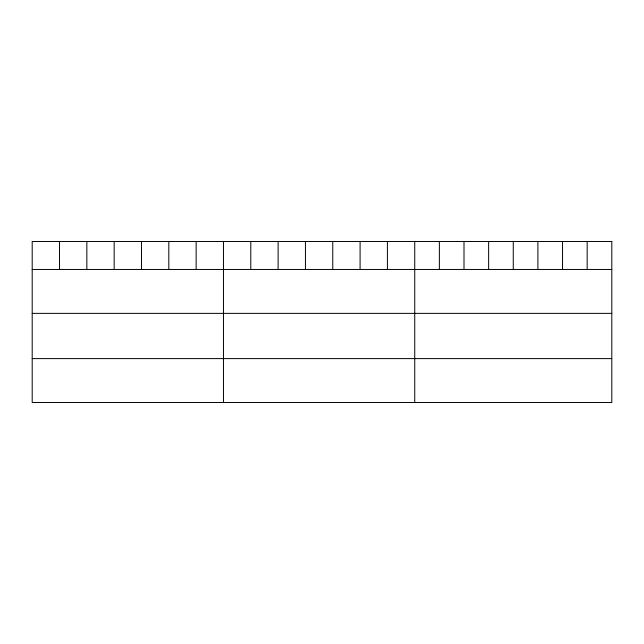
<?xml version="1.0" encoding="UTF-8"?>
<svg xmlns="http://www.w3.org/2000/svg" width="644" height="644" viewBox="0 0 644 644"><rect width="100%" height="100%" fill="white"/><g stroke="black" fill="none" stroke-linecap="round" stroke-linejoin="round"><path stroke-width="0.97" d="M32.2 269.466L611.8 269.466M32.2 313.37L611.8 313.37M32.2 358.603L611.8 358.603M587.167 241.5L587.167 269.466M562.534 241.5L562.534 269.466M537.901 241.5L537.901 269.466M513.268 241.5L513.268 269.466M488.635 241.5L488.635 269.466M464.002 241.5L464.002 269.466M439.369 241.5L439.369 269.466M414.736 241.5L414.736 402.5M387.414 241.5L387.414 269.466M360.085 241.5L360.085 269.466M332.763 241.5L332.763 269.466M305.441 241.5L305.441 269.466M278.119 241.5L278.119 269.466M250.79 241.5L250.79 269.466M223.468 241.5L223.468 402.5M196.146 241.5L196.146 269.466M168.817 241.5L168.817 269.466M141.495 241.5L141.495 269.466M114.173 241.5L114.173 269.466M86.851 241.5L86.851 269.466M59.522 241.5L59.522 269.466M611.8 241.5L32.2 241.5L32.2 402.5L611.8 402.5L611.8 241.5"/></g></svg>
